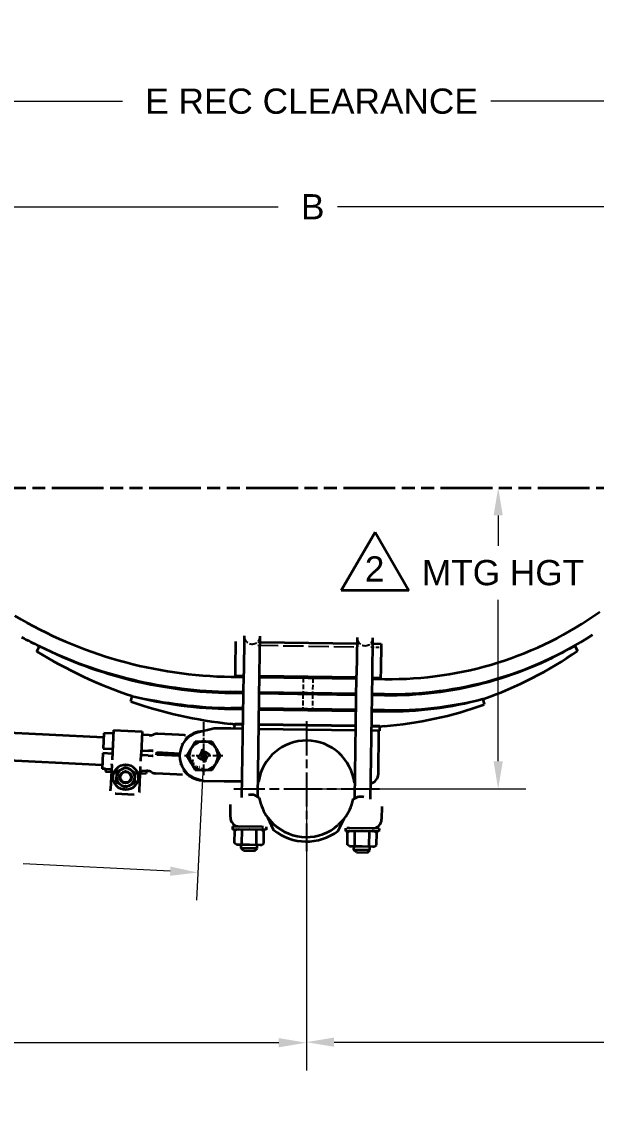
# Model space of a CAD drawing. Header units: inches. Extents: x 0 to 267, y 0 to 172.
# Drawn here: x 89.6 to 119.5, y 46.5 to 102.7 of the extents above; entities that cross this region are included whole.
import ezdxf
from ezdxf.enums import TextEntityAlignment as Align

# ---------------------------------------------------------------- set-up
doc = ezdxf.new("R2010")
doc.units = ezdxf.units.IN
doc.header["$LTSCALE"] = 8
doc.header["$MEASUREMENT"] = 0
for name, pattern in [('CHAIN', [0.7087, 0.4724, -0.0591, 0.1181, -0.0591]), ('DASHED', [0.2067, 0.1654, -0.0413]), ('DOUBLE_DASH_CHAIN', [1.2403, 0.6614, -0.0827, 0.1654, -0.0827, 0.1654, -0.0827])]:
    doc.linetypes.add(name, pattern=pattern)
for name, color, linetype, lineweight in [('Center Mark(Hutchens)', 7, 'Continuous', 25), ('Dimensions(Hutchens)', 7, 'Continuous', 25), ('Hidden Edges(Hutchens)', 7, 'DASHED', 25), ('Phantom Lines(Hutchens)', 7, 'DOUBLE_DASH_CHAIN', 70), ('Sketch Geometry(Hutchens)', 7, 'Continuous', 35), ('Symbols(Hutchens)', 7, 'Continuous', 25), ('Visible Edges(Hutchens)', 7, 'Continuous', 35)]:
    doc.layers.add(name, color=color, linetype=linetype, lineweight=lineweight)
doc.styles.add('Hutchens .164', font='ARIAL.TTF')
doc.dimstyles.new('HUTCHENS STD DIM X.XX', dxfattribs={"dimscale": 8, "dimtxt": 0.164, "dimasz": 0.18, "dimexe": 0.18, "dimexo": 0.0625, "dimgap": 0.09, "dimtad": 0, "dimtih": 1, "dimtoh": 1, "dimrnd": 1e-08, "dimzin": 4, "dimdsep": 46, "dimtxsty": 'Hutchens .164', "dimcen": 0.09, "dimclrd": 211, "dimclre": 211, "dimclrt": 7, "dimadec": 0, "dimazin": 1, "dimtfac": 0.762195, "dimtofl": 0, "dimtmove": 0, "dimatfit": 3, "dimfxl": 0, "dimtolj": 1, "dimtzin": 0, "dimlwd": 9, "dimlwe": 9, "dimarcsym": 0})

# ---------------------------------------------------------------- blocks, each defined once
blk = doc.blocks.new('*D30')
at = {"layer": 'Defpoints', "color": 0, "linetype": 'Continuous'}
for p in [(44.44, 62.729), (104.44, 62.78), (104.44, 49.579)]:
    blk.add_point(p, dxfattribs=at)
at = {"layer": 'Dimensions(Hutchens)', "color": 211, "linetype": 'Continuous', "lineweight": 9}
for p, q in [((44.44, 62.229), (44.44, 48.139)), ((104.44, 62.28), (104.44, 48.139)), ((45.88, 49.579), (68.763, 49.579)), ((103, 49.579), (80.527, 49.579))]:
    blk.add_line(p, q, dxfattribs=at)
at = {"layer": 'Dimensions(Hutchens)', "color": 211, "linetype": 'Continuous'}
for points in [[(45.88, 49.819), (45.88, 49.339), (44.44, 49.579)], [(103, 49.819), (103, 49.339), (104.44, 49.579)]]:
    blk.add_solid(points, dxfattribs=at)
at = {"layer": 'Dimensions(Hutchens)', "color": 7, "linetype": 'Continuous', "lineweight": 9, "insert": (74.645, 49.579), "char_height": 1.312, "attachment_point": 5, "style": 'Hutchens .164'}
blk.add_mtext('\\A1; L NOMINAL', dxfattribs=at)
blk = doc.blocks.new('*D31')
at = {"layer": 'Defpoints', "color": 0, "linetype": 'Continuous'}
for p in [(104.44, 62.78), (164.437, 62.749), (164.437, 49.609)]:
    blk.add_point(p, dxfattribs=at)
at = {"layer": 'Dimensions(Hutchens)', "color": 211, "linetype": 'Continuous', "lineweight": 9}
for p, q in [((104.44, 62.28), (104.44, 48.169)), ((164.437, 62.249), (164.437, 48.169)), ((105.88, 49.609), (128.556, 49.609)), ((162.997, 49.609), (140.319, 49.609))]:
    blk.add_line(p, q, dxfattribs=at)
at = {"layer": 'Dimensions(Hutchens)', "color": 211, "linetype": 'Continuous'}
for points in [[(105.88, 49.849), (105.88, 49.369), (104.44, 49.609)], [(162.997, 49.849), (162.997, 49.369), (164.437, 49.609)]]:
    blk.add_solid(points, dxfattribs=at)
at = {"layer": 'Dimensions(Hutchens)', "color": 7, "linetype": 'Continuous', "lineweight": 9, "insert": (134.438, 49.609), "char_height": 1.312, "attachment_point": 5, "style": 'Hutchens .164'}
blk.add_mtext('\\A1; L NOMINAL', dxfattribs=at)
blk = doc.blocks.new('*D37')
at = {"layer": 'Defpoints', "color": 0, "linetype": 'Continuous'}
for p in [(134.516, 93.073), (74.516, 80.777), (134.516, 80.311)]:
    blk.add_point(p, dxfattribs=at)
at = {"layer": 'Dimensions(Hutchens)', "color": 211, "linetype": 'Continuous', "lineweight": 9}
for p, q in [((74.516, 81.277), (74.516, 94.513)), ((134.516, 80.811), (134.516, 94.513)), ((75.956, 93.073), (102.979, 93.073)), ((133.076, 93.073), (106.053, 93.073))]:
    blk.add_line(p, q, dxfattribs=at)
at = {"layer": 'Dimensions(Hutchens)', "color": 211, "linetype": 'Continuous'}
for points in [[(75.956, 93.313), (75.956, 92.833), (74.516, 93.073)], [(133.076, 93.313), (133.076, 92.833), (134.516, 93.073)]]:
    blk.add_solid(points, dxfattribs=at)
at = {"layer": 'Dimensions(Hutchens)', "color": 7, "linetype": 'Continuous', "lineweight": 9, "insert": (104.516, 93.073), "char_height": 1.312, "attachment_point": 5, "style": 'Hutchens .164'}
blk.add_mtext('\\A1; B', dxfattribs=at)
blk = doc.blocks.new('*D39')
at = {"layer": 'Defpoints', "color": 0, "linetype": 'Continuous'}
for p in [(189.954, 98.557), (189.954, 85.178), (18.954, 69.53)]:
    blk.add_point(p, dxfattribs=at)
at = {"layer": 'Dimensions(Hutchens)', "color": 211, "linetype": 'Continuous', "lineweight": 9}
for p, q in [((18.954, 70.03), (18.954, 99.997)), ((189.954, 85.678), (189.954, 99.997)), ((20.394, 98.557), (94.871, 98.557)), ((188.514, 98.557), (114.037, 98.557))]:
    blk.add_line(p, q, dxfattribs=at)
at = {"layer": 'Dimensions(Hutchens)', "color": 211, "linetype": 'Continuous'}
for points in [[(20.394, 98.797), (20.394, 98.317), (18.954, 98.557)], [(188.514, 98.797), (188.514, 98.317), (189.954, 98.557)]]:
    blk.add_solid(points, dxfattribs=at)
at = {"layer": 'Dimensions(Hutchens)', "color": 7, "linetype": 'Continuous', "lineweight": 9, "insert": (104.454, 98.557), "char_height": 1.312, "attachment_point": 5, "style": 'Hutchens .164'}
blk.add_mtext('\\A1; E REC CLEARANCE', dxfattribs=at)
blk = doc.blocks.new('*D40')
at = {"layer": 'Defpoints', "color": 0, "linetype": 'Continuous'}
for p in [(76.016, 65.637), (99.09, 64.506), (98.792, 58.433)]:
    blk.add_point(p, dxfattribs=at)
at = {"layer": 'Dimensions(Hutchens)', "color": 211, "linetype": 'Continuous', "lineweight": 9}
for p, q in [((75.992, 65.138), (75.648, 58.126)), ((99.066, 64.006), (98.722, 56.995)), ((77.157, 59.494), (84.817, 59.118)), ((97.354, 58.503), (89.694, 58.879))]:
    blk.add_line(p, q, dxfattribs=at)
at = {"layer": 'Dimensions(Hutchens)', "color": 211, "linetype": 'Continuous'}
for points in [[(77.169, 59.733), (77.145, 59.254), (75.719, 59.564)], [(97.366, 58.743), (97.342, 58.264), (98.792, 58.433)]]:
    blk.add_solid(points, dxfattribs=at)
at = {"layer": 'Dimensions(Hutchens)', "color": 7, "linetype": 'Continuous', "lineweight": 9, "insert": (87.256, 58.999), "char_height": 1.312, "attachment_point": 5, "style": 'Hutchens .164'}
blk.add_mtext('\\A1; F\\PREF', dxfattribs=at)
blk = doc.blocks.new('*D56')
at = {"layer": 'Defpoints', "color": 0, "linetype": 'Continuous'}
for p in [(114.426, 78.449), (104.44, 62.78), (114.426, 62.78)]:
    blk.add_point(p, dxfattribs=at)
at = {"layer": 'Dimensions(Hutchens)', "color": 211, "linetype": 'Continuous', "lineweight": 9}
for p, q in [((114.426, 77.009), (114.426, 75.426)), ((114.426, 64.22), (114.426, 72.629)), ((104.94, 62.78), (115.866, 62.78))]:
    blk.add_line(p, q, dxfattribs=at)
at = {"layer": 'Dimensions(Hutchens)', "color": 211, "linetype": 'Continuous'}
for points in [[(114.186, 77.009), (114.666, 77.009), (114.426, 78.449)], [(114.186, 64.22), (114.666, 64.22), (114.426, 62.78)]]:
    blk.add_solid(points, dxfattribs=at)
at = {"layer": 'Dimensions(Hutchens)', "color": 7, "linetype": 'Continuous', "lineweight": 9, "insert": (114.426, 74.028), "char_height": 1.312, "attachment_point": 5, "style": 'Hutchens .164'}
blk.add_mtext('\\A1; MTG HGT', dxfattribs=at)
blk = doc.blocks.new('FLAG')
at = {"layer": 'Sketch Geometry(Hutchens)'}
for p, q in [((-0.22, -0.1905), (0, 0.1905)), ((0, 0.1905), (0.22, -0.1905)), ((0.22, -0.1905), (-0.22, -0.1905))]:
    blk.add_line(p, q, dxfattribs=at)
at = {"layer": 'Symbols(Hutchens)', "color": 7, "style": 'Hutchens .164'}
blk.add_attdef('NO:', text='', height=0.164, dxfattribs=at).set_placement((-0.0034, -0.0497), align=Align.MIDDLE_CENTER)

msp = doc.modelspace()

# ---------------------------------------------------------------- linework, layer by layer
at = {"layer": 'Center Mark(Hutchens)', "linetype": 'CHAIN', "ltscale": 0.469341}
msp.add_line((104.4404, 66.3035), (104.4404, 59.5432), dxfattribs=at)
at = {"layer": 'Center Mark(Hutchens)', "linetype": 'CHAIN', "ltscale": 0.190971}
msp.add_line((99.0902, 66.2572), (99.0902, 63.5056), dxfattribs=at)
at = {"layer": 'Center Mark(Hutchens)', "linetype": 'CHAIN', "ltscale": 0.138781}
msp.add_line((100.0902, 64.5056), (98.0902, 64.5056), dxfattribs=at)
at = {"layer": 'Center Mark(Hutchens)', "linetype": 'CHAIN', "ltscale": 0.525614}
msp.add_line((108.2389, 62.7796), (100.6682, 62.7796), dxfattribs=at)
at = {"layer": 'Hidden Edges(Hutchens)', "ltscale": 0.795632}
msp.add_line((101.9185, 70.256), (107.1806, 70.1788), dxfattribs=at)
at = {"layer": 'Hidden Edges(Hutchens)', "ltscale": 0.025212}
for p, q in [((101.9211, 70.429), (102.0274, 70.4274)), ((107.0768, 70.3534), (107.1831, 70.3518)), ((107.7954, 70.3428), (107.9017, 70.3413))]:
    msp.add_line(p, q, dxfattribs=at)
at = {"layer": 'Hidden Edges(Hutchens)', "ltscale": 0.127887}
msp.add_line((107.7929, 70.1698), (108.3304, 70.1619), dxfattribs=at)
at = {"layer": 'Hidden Edges(Hutchens)', "ltscale": 0.18751}
for p, q in [((104.2753, 68.563), (104.2637, 67.7751)), ((104.7752, 68.5557), (104.7637, 67.7678))]:
    msp.add_line(p, q, dxfattribs=at)
at = {"layer": 'Hidden Edges(Hutchens)', "ltscale": 0.187515}
for p, q in [((104.263, 67.7251), (104.2514, 66.9372)), ((104.7629, 67.7178), (104.7514, 66.9299))]:
    msp.add_line(p, q, dxfattribs=at)
at = {"layer": 'Hidden Edges(Hutchens)', "ltscale": 0.308439}
for centre in [(101.6193, 70.7343), (107.4937, 70.6482)]:
    msp.add_arc(centre, 0.4125, 179.15946, 359.15946, dxfattribs=at)
at = {"layer": 'Phantom Lines(Hutchens)', "lineweight": 35, "ltscale": 0.510024}
msp.add_line((15.2761, 78.4495), (197.4599, 78.4495), dxfattribs=at)
at = {"layer": 'Visible Edges(Hutchens)'}
for p, q in [((100.7516, 69.1067), (100.7708, 70.4114)), ((100.7708, 70.4114), (100.7713, 70.4459)), ((101.2069, 70.7404), (101.1784, 68.7969)), ((102.0033, 68.7848), (102.0318, 70.7283)), ((102.0274, 70.4274), (107.0768, 70.3534)), ((107.0812, 70.6542), (107.0527, 68.7107)), ((107.8776, 68.6986), (107.9062, 70.6421)), ((107.9017, 70.3413), (108.3329, 70.3349)), ((108.3324, 70.3005), (108.3133, 68.9958)), ((108.3329, 70.3349), (108.3324, 70.3005)), ((118.4102, 70.2353), (118.5599, 69.9757)), ((90.4079, 69.9401), (90.5393, 70.2097)), ((100.7451, 68.6648), (100.7516, 69.1067)), ((100.5257, 68.618), (101.1756, 68.6085)), ((100.7451, 68.6648), (100.7764, 68.6643)), ((100.7756, 68.6144), (100.7764, 68.6643)), ((101.1756, 68.6085), (100.7756, 68.6144)), ((101.1763, 68.6585), (100.7764, 68.6643)), ((101.0837, 62.3454), (101.1784, 68.7969)), ((101.909, 62.3603), (102.0033, 68.7848)), ((102.0005, 68.5964), (107.05, 68.5223)), ((107.05, 68.5223), (102.0005, 68.5964)), ((107.0507, 68.5723), (102.0012, 68.6464)), ((106.9585, 62.2862), (107.0527, 68.7107)), ((107.783, 62.2471), (107.8776, 68.6986)), ((108.2756, 68.5543), (107.8756, 68.5602)), ((108.2748, 68.5043), (108.2756, 68.5543)), ((108.2756, 68.5543), (108.3068, 68.5539)), ((108.3133, 68.9958), (108.3068, 68.5539)), ((107.8749, 68.5102), (108.5248, 68.5007)), ((108.2748, 68.5043), (107.8749, 68.5102)), ((95.2956, 67.3248), (95.3632, 67.6171)), ((100.5134, 67.7801), (101.1633, 67.7706)), ((101.164, 67.8206), (100.5141, 67.8301)), ((100.7633, 67.7765), (100.7641, 67.8265)), ((101.1633, 67.7706), (100.7633, 67.7765)), ((101.164, 67.8206), (100.7641, 67.8265)), ((101.9882, 67.7585), (107.0377, 67.6844)), ((107.0377, 67.6844), (101.9882, 67.7585)), ((107.0384, 67.7344), (101.9889, 67.8085)), ((107.0384, 67.7344), (101.9889, 67.8085)), ((107.8626, 67.6723), (108.5126, 67.6628)), ((108.2625, 67.6664), (107.8626, 67.6723)), ((108.5133, 67.7128), (107.8633, 67.7223)), ((108.2633, 67.7164), (107.8633, 67.7223)), ((108.2625, 67.6664), (108.2633, 67.7164)), ((113.6253, 67.4639), (113.7031, 67.1747)), ((100.5011, 66.9422), (101.151, 66.9327)), ((101.1517, 66.9827), (100.5018, 66.9922)), ((100.7511, 66.9386), (100.7518, 66.9885)), ((101.151, 66.9327), (100.7511, 66.9386)), ((101.1517, 66.9827), (100.7518, 66.9885)), ((101.9759, 66.9206), (107.0254, 66.8465)), ((107.0254, 66.8465), (101.9759, 66.9206)), ((107.0261, 66.8965), (101.9767, 66.9706)), ((107.0261, 66.8965), (101.9767, 66.9706)), ((108.501, 66.8748), (107.851, 66.8844)), ((108.251, 66.8785), (107.851, 66.8844)), ((108.2502, 66.8285), (108.251, 66.8785)), ((107.8503, 66.8344), (108.5002, 66.8249)), ((108.2502, 66.8285), (107.8503, 66.8344)), ((81.2953, 66.099), (93.8817, 65.4819)), ((94.3999, 65.8404), (94.3439, 64.6977)), ((94.3999, 65.8404), (95.8981, 65.7669)), ((95.8981, 65.7669), (95.8421, 64.6242)), ((99.6464, 65.9351), (98.7844, 65.7176)), ((100.2025, 65.9269), (99.6464, 65.9351)), ((100.5097, 65.9224), (100.2025, 65.9269)), ((100.6145, 66.1529), (100.4886, 66.1662)), ((101.1361, 65.9132), (100.5097, 65.9224)), ((100.6145, 66.1529), (101.1395, 66.1452)), ((100.7049, 65.9196), (100.7083, 66.1515)), ((101.1395, 66.1452), (100.7083, 66.1515)), ((107.0104, 65.8271), (101.961, 65.9011)), ((107.0104, 65.8271), (101.961, 65.9011)), ((101.9644, 66.1331), (107.0138, 66.059)), ((107.0138, 66.059), (101.9644, 66.1331)), ((108.2665, 65.8086), (107.8353, 65.815)), ((108.2197, 65.8093), (107.8353, 65.815)), ((107.8387, 66.0469), (108.3637, 66.0392)), ((108.2699, 66.0406), (107.8387, 66.0469)), ((108.1867, 63.5596), (108.2197, 65.8093)), ((108.2665, 65.8086), (108.2699, 66.0406)), ((108.4888, 66.0485), (108.3637, 66.0392)), ((93.8921, 65.6921), (93.8526, 64.8876)), ((94.3915, 65.6676), (93.8921, 65.6921)), ((96.2602, 65.576), (95.8897, 65.5942)), ((96.4736, 65.6124), (96.4928, 65.6203)), ((97.7984, 65.6032), (96.7062, 65.6567)), ((98.0956, 65.5886), (97.7984, 65.6032)), ((98.161, 65.3418), (98.1247, 65.3459)), ((98.4407, 64.8806), (98.6572, 65.2556)), ((98.6572, 65.2556), (99.0902, 65.2556)), ((99.0902, 65.2556), (99.5232, 65.2556)), ((99.5232, 65.2556), (99.7397, 64.8806)), ((81.2248, 64.6607), (93.8112, 64.0436)), ((93.8404, 64.6379), (93.8009, 63.8333)), ((94.3398, 64.6134), (93.8404, 64.6379)), ((93.8526, 64.8876), (94.352, 64.8631)), ((94.3435, 64.6902), (94.3245, 64.3025)), ((94.3439, 64.6977), (94.3435, 64.6902)), ((95.8227, 64.229), (95.8417, 64.6167)), ((95.8421, 64.6242), (95.8417, 64.6167)), ((95.8502, 64.7896), (96.2208, 64.7714)), ((96.4319, 64.7611), (96.2208, 64.7714)), ((96.4319, 64.7611), (96.4506, 64.7602)), ((96.4593, 64.7598), (96.4506, 64.7602)), ((96.642, 64.5564), (96.6488, 64.6946)), ((96.6587, 64.6874), (97.8463, 64.6292)), ((96.7733, 64.6818), (96.7672, 64.5569)), ((97.9622, 65.1106), (97.9754, 65.071)), ((98.2242, 64.5056), (98.4407, 64.8806)), ((98.9948, 64.7059), (98.869, 64.4881)), ((98.9945, 64.7774), (98.9792, 64.7509)), ((98.9907, 64.7083), (98.9948, 64.7059)), ((99.159, 64.7185), (99.0372, 64.7888)), ((99.091, 64.6226), (99.103, 64.6434)), ((99.103, 64.6434), (99.1125, 64.6379)), ((99.1552, 64.6494), (99.1704, 64.6758)), ((99.1975, 64.6602), (99.1822, 64.6338)), ((99.3619, 64.6013), (99.2402, 64.6716)), ((99.7397, 64.8806), (99.9562, 64.5056)), ((96.2085, 64.5217), (95.838, 64.5399)), ((96.2085, 64.5217), (96.4196, 64.5114)), ((96.4384, 64.5105), (96.4196, 64.5114)), ((96.4384, 64.5105), (96.447, 64.5101)), ((97.8402, 64.5043), (96.6525, 64.5626)), ((97.9084, 64.0138), (97.9254, 64.052)), ((98.4407, 64.1306), (98.2242, 64.5056)), ((98.5164, 64.2298), (98.3973, 64.2244)), ((98.3973, 64.2244), (98.4059, 64.2095)), ((98.4059, 64.2095), (98.5202, 64.2156)), ((98.6572, 63.7556), (98.4407, 64.1306)), ((98.4926, 64.0756), (98.4832, 64.0677)), ((98.4832, 64.0677), (98.5208, 64.0229)), ((98.4977, 64.2905), (98.4855, 64.2835)), ((98.4855, 64.2835), (98.5164, 64.2298)), ((98.5066, 64.0589), (98.4926, 64.0756)), ((98.5358, 64.2246), (98.4977, 64.2905)), ((98.5682, 64.1106), (98.5066, 64.0589)), ((98.5165, 64.0471), (98.5993, 64.1166)), ((98.5302, 64.0308), (98.5165, 64.0471)), ((98.5202, 64.2156), (98.5358, 64.2246)), ((98.5626, 64.1344), (98.5542, 64.1273)), ((98.5542, 64.1273), (98.5682, 64.1106)), ((98.5993, 64.1166), (98.5913, 64.1261)), ((98.8222, 64.479), (98.807, 64.4526)), ((98.8184, 64.4099), (98.9402, 64.3396)), ((98.869, 64.4881), (98.8649, 64.4904)), ((98.9773, 64.4256), (98.9893, 64.4464)), ((98.9867, 64.4201), (98.9773, 64.4256)), ((98.9829, 64.351), (98.9982, 64.3774)), ((99.0252, 64.3618), (99.01, 64.3354)), ((99.0214, 64.2927), (99.1432, 64.2224)), ((99.0773, 64.3678), (99.0679, 64.3733)), ((99.0893, 64.3886), (99.0773, 64.3678)), ((99.1856, 64.3053), (99.3113, 64.5231)), ((99.1897, 64.3029), (99.1856, 64.3053)), ((99.1859, 64.2338), (99.2011, 64.2603)), ((99.2031, 64.5856), (99.1911, 64.5648)), ((99.1937, 64.5911), (99.2031, 64.5856)), ((99.3113, 64.5231), (99.3154, 64.5208)), ((99.3581, 64.5322), (99.3734, 64.5586)), ((99.7397, 64.1306), (99.5232, 63.7556)), ((99.9562, 64.5056), (99.7397, 64.1306)), ((93.9882, 63.8241), (93.8009, 63.8333)), ((93.9882, 63.8241), (93.9816, 63.6893)), ((93.9816, 63.6893), (94.2625, 63.6755)), ((93.9882, 63.8241), (94.2691, 63.8104)), ((94.3111, 64.0293), (94.2496, 62.7752)), ((94.2691, 63.8104), (94.2625, 63.6755)), ((94.2625, 63.6755), (94.2937, 63.674)), ((94.3003, 63.8088), (94.2691, 63.8104)), ((94.5633, 63.4352), (94.5755, 63.684)), ((94.5755, 63.684), (94.7971, 63.7978)), ((94.7971, 63.7978), (94.8356, 63.8176)), ((94.8356, 63.8176), (95.0572, 63.9315)), ((95.0572, 63.9315), (95.2666, 63.7965)), ((95.2666, 63.7965), (95.303, 63.773)), ((95.303, 63.773), (95.5124, 63.6381)), ((95.5124, 63.6381), (95.5002, 63.3892)), ((95.7478, 62.7018), (95.8093, 63.9558)), ((95.7919, 63.6005), (95.8231, 63.599)), ((95.8297, 63.7339), (95.7985, 63.7354)), ((95.8297, 63.7339), (95.8231, 63.599)), ((95.8231, 63.599), (96.104, 63.5852)), ((95.8297, 63.7339), (96.1106, 63.7201)), ((96.1106, 63.7201), (96.104, 63.5852)), ((96.1691, 63.7172), (96.1106, 63.7201)), ((96.3779, 63.66), (96.3962, 63.6504)), ((97.6972, 63.5397), (96.605, 63.5932)), ((97.9945, 63.5251), (97.6972, 63.5397)), ((98.0837, 63.7643), (98.0471, 63.7638)), ((98.5208, 64.0229), (98.5302, 64.0308)), ((98.6196, 63.9457), (98.6107, 63.933)), ((98.6203, 63.9452), (98.6196, 63.9457)), ((99.0902, 63.7556), (98.6572, 63.7556)), ((98.7385, 63.9277), (98.7312, 63.9151)), ((98.7312, 63.9151), (98.7705, 63.8924)), ((98.7778, 63.905), (98.7385, 63.9277)), ((98.7705, 63.8924), (98.7778, 63.905)), ((98.9822, 63.7871), (98.9793, 63.7704)), ((98.9793, 63.7704), (99.0522, 63.7575)), ((99.0546, 63.7712), (98.9965, 63.7814)), ((99.0018, 63.8835), (98.9988, 63.8666)), ((98.9988, 63.8666), (98.9997, 63.8665)), ((99.0522, 63.7575), (99.0546, 63.7712)), ((99.5232, 63.7556), (99.0902, 63.7556)), ((94.549, 63.1431), (94.5612, 63.3919)), ((94.7584, 63.0081), (94.549, 63.1431)), ((94.5612, 63.3919), (94.5633, 63.4352)), ((94.7948, 62.9846), (94.7584, 63.0081)), ((95.0042, 62.8497), (94.7948, 62.9846)), ((95.2258, 62.9635), (95.0042, 62.8497)), ((95.2643, 62.9833), (95.2258, 62.9635)), ((95.4859, 63.0972), (95.2643, 62.9833)), ((95.4981, 63.346), (95.4859, 63.0972)), ((95.5002, 63.3892), (95.4981, 63.346)), ((98.749, 63.3031), (99.1396, 63.1922)), ((100.1621, 63.1772), (99.1396, 63.1922)), ((100.4693, 63.1727), (100.1621, 63.1772)), ((101.0957, 63.1635), (100.4693, 63.1727)), ((101.9456, 63.1511), (101.9206, 63.1514)), ((106.9701, 63.0774), (106.9451, 63.0777)), ((94.2454, 62.6891), (94.2496, 62.7752)), ((94.5052, 62.5403), (95.4705, 62.493)), ((95.7436, 62.6156), (95.7478, 62.7018)), ((101.7156, 62.4758), (101.4982, 62.479)), ((101.9839, 62.3156), (101.7156, 62.4758)), ((106.8823, 62.2437), (107.1552, 62.396)), ((107.1552, 62.396), (107.3726, 62.3928)), ((100.4811, 61.3195), (100.4908, 61.9776)), ((108.3649, 61.8621), (108.3552, 61.204)), ((102.432, 61.2909), (102.7285, 60.9577)), ((102.7241, 60.6541), (102.432, 61.2909)), ((100.599, 60.8358), (100.5967, 60.6793)), ((102.3465, 60.6536), (100.5967, 60.6793)), ((102.1294, 60.8133), (100.599, 60.8358)), ((100.8157, 60.6761), (100.7134, 60.619)), ((102.1294, 60.8133), (102.2063, 60.8122)), ((102.3488, 60.8101), (102.3465, 60.6536)), ((106.0937, 60.6046), (106.4043, 61.2326)), ((106.4043, 61.2326), (106.0982, 60.9083)), ((106.4734, 60.7496), (106.4711, 60.5931)), ((106.6928, 60.7463), (106.6159, 60.7475)), ((108.2232, 60.7239), (106.6928, 60.7463)), ((108.2232, 60.7239), (108.2209, 60.5674)), ((100.7037, 59.9602), (100.7134, 60.619)), ((101.0824, 59.9547), (101.0921, 60.6134)), ((101.8398, 59.9435), (101.8495, 60.6023)), ((102.1276, 60.6568), (102.2282, 60.5967)), ((102.2185, 59.938), (102.2282, 60.5967)), ((108.2209, 60.5674), (106.4711, 60.5931)), ((106.5781, 59.874), (106.5877, 60.5328)), ((106.6901, 60.5899), (106.5877, 60.5328)), ((106.9568, 59.8685), (106.9664, 60.5272)), ((107.7142, 59.8574), (107.7238, 60.5161)), ((108.0019, 60.5706), (108.1025, 60.5106)), ((108.0929, 59.8518), (108.1025, 60.5106)), ((100.8043, 59.9001), (100.7037, 59.9602)), ((100.8043, 59.9001), (100.8922, 59.8988)), ((100.8922, 59.8988), (101.4602, 59.8905)), ((101.045, 59.7041), (101.0478, 59.8966)), ((101.8699, 59.692), (101.045, 59.7041)), ((101.1681, 59.5773), (101.045, 59.7041)), ((101.1681, 59.5773), (101.7431, 59.5688)), ((101.4602, 59.8905), (102.0283, 59.8822)), ((101.7431, 59.5688), (101.8699, 59.692)), ((101.8699, 59.692), (101.8727, 59.8845)), ((102.0283, 59.8822), (102.1162, 59.8809)), ((102.1162, 59.8809), (102.2185, 59.938)), ((106.6787, 59.814), (106.5781, 59.874)), ((106.6787, 59.814), (106.7666, 59.8127)), ((106.7666, 59.8127), (107.3346, 59.8043)), ((106.9193, 59.6179), (106.9222, 59.8104)), ((107.7442, 59.6058), (106.9193, 59.6179)), ((107.0425, 59.4911), (106.9193, 59.6179)), ((107.3346, 59.8043), (107.9027, 59.796)), ((107.6174, 59.4826), (107.7442, 59.6058)), ((107.7442, 59.6058), (107.7471, 59.7983)), ((107.9027, 59.796), (107.9905, 59.7947)), ((107.9905, 59.7947), (108.0929, 59.8518)), ((107.0425, 59.4911), (107.6174, 59.4826))]:
    msp.add_line(p, q, dxfattribs=at)
at = {"layer": 'Visible Edges(Hutchens)', "flags": 128}
for points in [[(98.0956, 65.5886), (98.1446, 65.5874)], [(98.1172, 65.2904), (98.1176, 65.2927)], [(98.5666, 65.6736), (98.5606, 65.6709)], [(96.6587, 64.6874), (96.6512, 64.6929)], [(97.9622, 65.1106), (97.9683, 65.1219)], [(94.3111, 64.0293), (94.3144, 64.0975)], [(95.8227, 64.229), (95.8223, 64.2207)], [(96.447, 64.5101), (96.4555, 64.5097)], [(98.5913, 64.1261), (98.5903, 64.1254)], [(98.0471, 63.7638), (98.0413, 63.772)], [(98.0471, 63.7638), (98.0471, 63.7661)], [(98.6107, 63.933), (98.611, 63.9327)], [(98.621, 63.9238), (98.6225, 63.9228)], [(98.6307, 63.934), (98.6302, 63.9343)], [(98.6422, 63.9733), (98.6425, 63.9725)], [(98.6491, 64.0059), (98.6484, 64.0048)], [(98.6571, 63.9542), (98.6578, 63.9537)], [(98.6575, 63.9752), (98.6574, 63.976)], [(98.6629, 63.9971), (98.6638, 63.9984)], [(98.6652, 63.9163), (98.6679, 63.9174)], [(98.6677, 63.9631), (98.6672, 63.9634)], [(98.6756, 64.0241), (98.6746, 64.0239)], [(98.6823, 63.9467), (98.6807, 63.9449)], [(98.6891, 63.9562), (98.6883, 63.9562)], [(98.6936, 63.9622), (98.6934, 63.9619)], [(98.6965, 64.0072), (98.6969, 64.0069)], [(98.7041, 64.0179), (98.7033, 64.0184)], [(98.7049, 63.993), (98.705, 63.9913)], [(98.7049, 63.9499), (98.7061, 63.9517)], [(98.7197, 63.9938), (98.7195, 63.9947)], [(98.8281, 63.8714), (98.827, 63.868)], [(98.8349, 63.8304), (98.835, 63.8324)], [(98.8429, 63.7996), (98.8457, 63.7988)], [(98.8435, 63.8658), (98.844, 63.8671)], [(98.8474, 63.8121), (98.8465, 63.8125)], [(98.8599, 63.8987), (98.8605, 63.8993)], [(98.8684, 63.8179), (98.8678, 63.8173)], [(98.881, 63.9045), (98.8819, 63.9041)], [(98.8856, 63.917), (98.8828, 63.9178)], [(98.8849, 63.8508), (98.8844, 63.8494)], [(98.8933, 63.8867), (98.8933, 63.8859)], [(98.9003, 63.8452), (98.9014, 63.8485)], [(98.9965, 63.7814), (98.9976, 63.7821)], [(98.9997, 63.8665), (99, 63.8666)], [(99.0123, 63.871), (99.0129, 63.8711)], [(99.0158, 63.8105), (99.0145, 63.8095)], [(99.0297, 63.8718), (99.0303, 63.8716)], [(99.0333, 63.8852), (99.0323, 63.8854)], [(99.0332, 63.8066), (99.0339, 63.8071)], [(99.0434, 63.8644), (99.0437, 63.864)], [(99.0466, 63.8485), (99.046, 63.8464)], [(99.0525, 63.824), (99.053, 63.8246)], [(99.0628, 63.8466), (99.0631, 63.8486)], [(98.3743, 63.4344), (98.3291, 63.4533)], [(98.3743, 63.4344), (98.3745, 63.4344)], [(94.5052, 62.5403), (94.4877, 62.5414)], [(95.7436, 62.6156), (95.7425, 62.6053)], [(101.4982, 62.479), (101.4325, 62.4584)], [(107.3726, 62.3928), (107.4377, 62.3703)], [(100.9036, 60.6748), (100.896, 60.6748)], [(102.7241, 60.6541), (102.6908, 60.679)], [(106.6159, 60.7475), (106.551, 60.7499)], [(101.0921, 60.6134), (101.0834, 60.6185)], [(101.4716, 60.6664), (101.4564, 60.6666)], [(101.8495, 60.6023), (101.8321, 60.6075)], [(102.0397, 60.6581), (102.0321, 60.6581)], [(102.2282, 60.5967), (102.2195, 60.6018)], [(106.7779, 60.5886), (106.7703, 60.5886)], [(106.9664, 60.5272), (106.9578, 60.5323)], [(107.346, 60.5802), (107.3308, 60.5804)], [(107.7238, 60.5161), (107.7065, 60.5213)], [(107.914, 60.5719), (107.9065, 60.5719)], [(108.1025, 60.5106), (108.0939, 60.5156)], [(100.7037, 59.9602), (100.7123, 59.9551)], [(100.8922, 59.8988), (100.8998, 59.8988)], [(101.0824, 59.9547), (101.0998, 59.9495)], [(101.4602, 59.8905), (101.4754, 59.8904)], [(101.8398, 59.9435), (101.8484, 59.9385)], [(102.0283, 59.8822), (102.0359, 59.8822)], [(106.5781, 59.874), (106.5867, 59.869)], [(106.7666, 59.8127), (106.7741, 59.8127)], [(106.9568, 59.8685), (106.9741, 59.8633)], [(107.3346, 59.8043), (107.3498, 59.8042)], [(107.7142, 59.8574), (107.7228, 59.8523)], [(107.9027, 59.796), (107.9102, 59.796)]]:
    msp.add_lwpolyline(points, dxfattribs=at)
at = {"layer": 'Visible Edges(Hutchens)'}
for centre, radius in [((95.0307, 63.3906), 0.6562), ((99.0902, 64.5056), 0.0781), ((95.0307, 63.3906), 0.3126), ((95.0307, 63.3906), 0.3125), ((95.0307, 63.3906), 0.28)]:
    msp.add_circle(centre, radius, dxfattribs=at)
for centre, radius, start, end in [((108.8001, 87.2632), 18.7646, 269.1595, 305.57914), ((100.8595, 91.3738), 22.7582, 239.36009, 269.15944), ((108.8001, 87.2632), 19.5526, 269.1595, 302.62431), ((100.8595, 91.3738), 23.5462, 241.4668, 244.00485), ((108.7949, 86.903), 19.2423, 269.15946, 299.97984), ((103.0619, 90.4686), 24.1152, 238.3497, 251.33932), ((100.8595, 91.3738), 23.5462, 244.01443, 269.15944), ((100.852, 90.8576), 23.0799, 243.46968, 269.15944), ((107.265, 86.0245), 19.625, 289.07808, 305.13744), ((100.8596, 91.3738), 24.3842, 256.93152, 256.97323), ((100.8297, 89.3381), 22.3983, 255.87393, 269.15938), ((100.8596, 91.3738), 24.3842, 256.97323, 269.1593), ((108.7741, 85.4998), 18.6769, 269.15966, 285.05478), ((108.7948, 86.903), 20.0303, 269.15946, 283.95509), ((108.7948, 86.903), 20.0303, 283.95509, 284.11485), ((103.2937, 90.9553), 24.9473, 251.30097, 263.54415), ((106.7772, 86.6074), 20.63, 274.75898, 289.61626), ((99.0902, 64.5056), 1.28, 91.73021, 138.96632), ((96.2847, 66.0754), 0.5, 267.19286, 292.20058), ((96.6817, 65.1573), 0.5, 87.19286, 112.20058), ((99.0902, 64.5056), 1.25, 104.15946, 254.15946), ((99.0902, 64.5056), 0.75, 90, 150), ((99.0902, 64.5056), 0.75, 30, 90), ((104.4404, 62.7796), 2.5223, 6.78761, 171.53131), ((99.0902, 64.5056), 0.75, 150, 210), ((99.0902, 64.5056), 0.117, 89.5768, 210.4232), ((99.0063, 64.7353), 0.0313, 150, 240), ((99.0216, 64.7617), 0.0313, 60, 150), ((99.1281, 64.665), 0.0313, 240, 330), ((99.1433, 64.6914), 0.0313, 330, 60), ((99.2093, 64.6181), 0.0312, 150, 240), ((99.2245, 64.6445), 0.0313, 60, 150), ((99.0902, 64.5056), 0.75, 330, 30), ((99.0902, 64.5056), 0.75, 210, 270), ((98.8341, 64.437), 0.0312, 150, 240), ((98.8493, 64.4634), 0.0312, 60, 150), ((98.9558, 64.3667), 0.0313, 240, 330), ((98.9711, 64.3931), 0.0312, 330, 60), ((99.037, 64.3198), 0.0312, 150, 240), ((99.0523, 64.3462), 0.0312, 60, 150), ((99.0902, 64.5056), 0.117, 269.5768, 30.4232), ((99.0902, 64.5056), 0.75, 270, 330), ((99.1588, 64.2495), 0.0312, 240, 330), ((99.1741, 64.2759), 0.0312, 330, 60), ((99.3311, 64.5478), 0.0313, 240, 330), ((99.3463, 64.5742), 0.0313, 330, 60), ((95.0307, 63.3906), 0.4695, 119.83736, 174.54836), ((95.0307, 63.3906), 0.4695, 59.83736, 114.54836), ((95.0307, 63.3906), 0.4695, 359.83736, 54.54836), ((96.1446, 63.2178), 0.5, 62.18514, 87.19286), ((96.6295, 64.0926), 0.5, 242.18514, 267.19286), ((99.0902, 64.5056), 1.28, 215.4194, 266.58872), ((107.6867, 63.5669), 0.5, 282.53014, 359.15946), ((95.0307, 63.3906), 0.4695, 179.83736, 234.54836), ((95.0307, 63.3906), 0.4695, 239.83736, 294.54836), ((95.0307, 63.3906), 0.4695, 299.83736, 354.54836), ((104.4404, 62.7796), 2.5, 190.69642, 216.54678), ((104.4404, 62.7796), 2.5, 321.77214, 347.6225), ((100.963, 61.3125), 0.482, 179.15946, 269.15946), ((104.4404, 62.7796), 2.5, 226.78233, 311.5366), ((107.8733, 61.2111), 0.482, 269.15946, 359.15946), ((104.4404, 62.7796), 2.732, 231.07873, 307.2402)]:
    msp.add_arc(centre, radius, start, end, dxfattribs=at)

# ---------------------------------------------------------------- block references
at = {"xscale": 8, "yscale": 8, "zscale": 8}
msp.add_blockref('FLAG', (108.0194, 74.6257), dxfattribs=at).add_auto_attribs({'NO:': '2'})

# ---------------------------------------------------------------- dimensions: what is measured, and where the dimension line sits
at = {"layer": 'Dimensions(Hutchens)', "color": 211, "linetype": 'Continuous', "lineweight": 9}
for base, p1, p2, angle, text, override, picture, middle in [((189.9538, 98.5574), (18.9538, 69.53), (189.9538, 85.1778), 180, ' E REC CLEARANCE', {"dimtih": 0, "dimtoh": 0, "dimdec": 2, "dimtp": 0, "dimtm": 0, "dimtdec": 2, "dimatfit": 2}, '*D39', (104.4538, 98.5574)), ((114.4257, 62.7796), (114.4257, 78.4495), (104.4404, 62.7796), 270, ' MTG HGT', {"dimdec": 2, "dimse1": 1, "dimtp": 0, "dimtm": 0, "dimtdec": 2, "dimatfit": 2}, '*D56', (114.4257, 74.0276)), ((98.7924, 58.4329), (76.0163, 65.637), (99.0902, 64.5056), 177.19286, ' F\\PREF', {"dimdec": 2, "dimtp": 0, "dimtm": 0, "dimtdec": 2, "dimatfit": 2}, '*D40', (87.2555, 58.9986)), ((104.4404, 49.5785), (44.4401, 62.7294), (104.4404, 62.7796), 180, ' L NOMINAL', {"dimtih": 0, "dimtoh": 0, "dimdec": 2, "dimtp": 0, "dimtm": 0, "dimtdec": 2, "dimatfit": 2}, '*D30', (74.6449, 49.5785)), ((164.437, 49.6086), (104.4404, 62.7796), (164.437, 62.7489), 180, ' L NOMINAL', {"dimtih": 0, "dimtoh": 0, "dimdec": 2, "dimtp": 0, "dimtm": 0, "dimtdec": 2, "dimatfit": 2}, '*D31', (134.4377, 49.6086))]:
    dim = msp.add_linear_dim(base=base, p1=p1, p2=p2, angle=angle, text=text, dimstyle='HUTCHENS STD DIM X.XX', override=override, dxfattribs=at)
    dim.commit()
    dim.dimension.update_dxf_attribs({"geometry": picture, "text_midpoint": middle, "dimtype": 160})
dim = msp.add_linear_dim(base=(134.5163, 93.0727), p1=(74.5163, 80.7771), p2=(134.5163, 80.3113), text=' B', dimstyle='HUTCHENS STD DIM X.XX', override={"dimtih": 0, "dimtoh": 0, "dimdec": 2, "dimtp": 0, "dimtm": 0, "dimtdec": 2, "dimatfit": 2}, dxfattribs=at)
dim.commit()
dim.dimension.update_dxf_attribs({"geometry": '*D37', "text_midpoint": (104.5163, 93.0727), "dimtype": 160})

doc.saveas('drawing.dxf')
